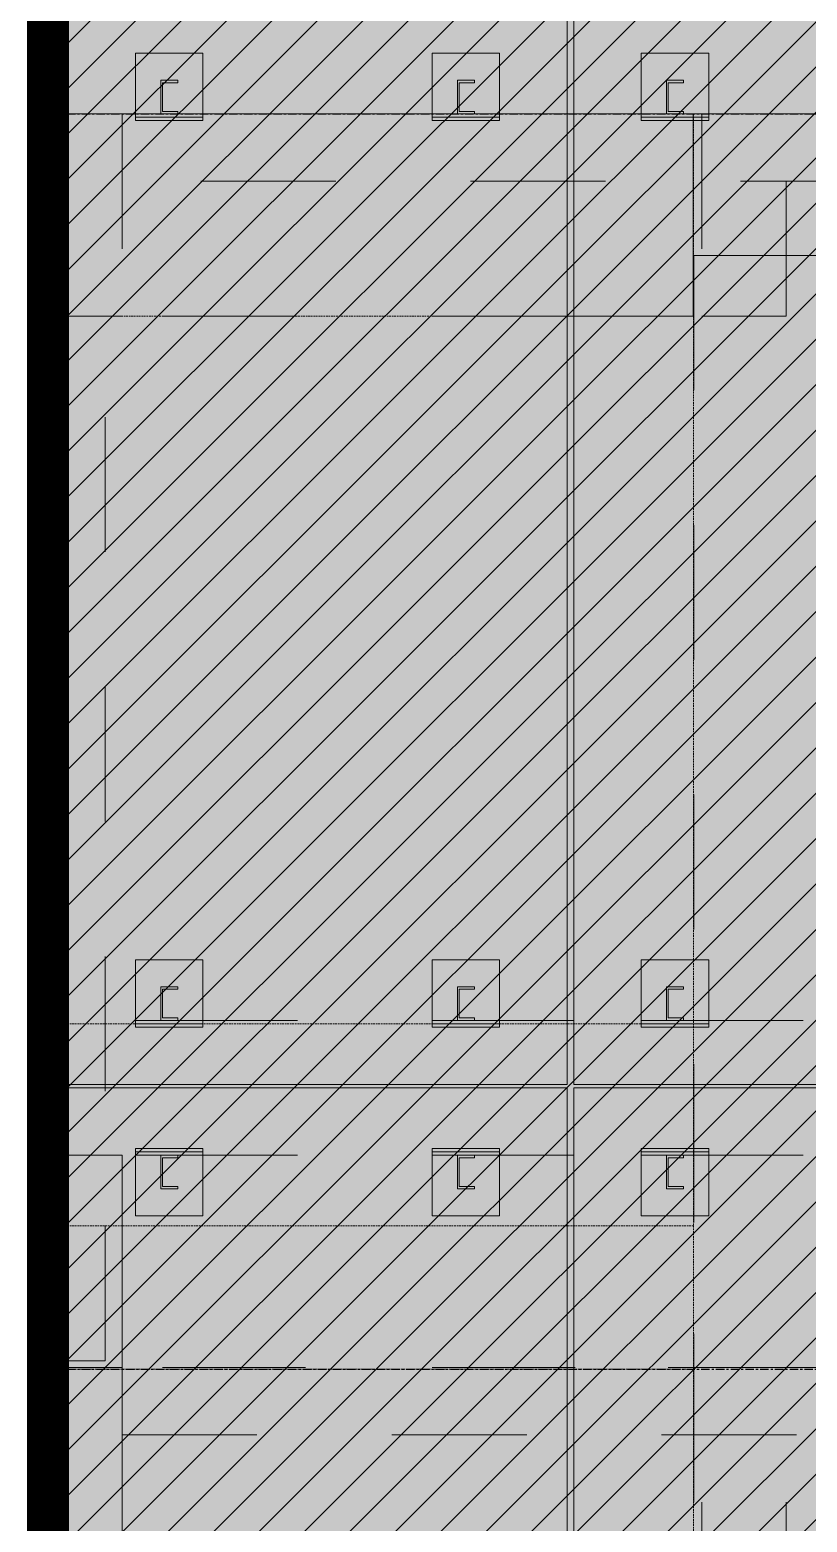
# Model space of a CAD drawing. Header units: millimetres. Extents: x 652937 to 1670132, y 1473552 to 2851037.
# Drawn here: x 761740 to 764045, y 1522311 to 1526740 of the extents above; entities that cross this region are included whole.
import ezdxf
from ezdxf.xclip import XClip

# ---------------------------------------------------------------- set-up
doc = ezdxf.new("R2010")
doc.units = ezdxf.units.MM
doc.header["$XCLIPFRAME"] = 0
for name, pattern in [('HIDDEN', [0.375, 0.25, -0.125]), ('TA_GL_005.00000', [13.75, 5, -1.25, 1.25, -1.25, 5]), ('XKITLINE00', [0]), ('XKITLINE02', [4, 2, -2])]:
    doc.linetypes.add(name, pattern=pattern)
doc.layers.get('Defpoints').update_dxf_attribs({"color": 255})
doc.layers.add('000 - 0_HIDE_OBJ_FRAMING_DEF_SUB', color=1, linetype='Continuous', plot=False)
for name, color, linetype in [('000 - 0_SYM_DWG_GRIDLINE_MAIN_COLOR_251', 251, 'Continuous'), ('000 - CONCRETE_COL_WIPEOUT_', 250, 'Continuous'), ('000 - CONCRETE_WALL_HATCH_', 251, 'Continuous'), ('000 - CONCRETE_WALL_MAIN_COLOR_2', 1, 'Continuous'), ('000 - H A T C H', 9, 'Continuous'), ('010 - ASPG_EXTR_WIPEOUT_', 250, 'Continuous'), ('010 - ASPG_FRAMING_MAIN_COLOR_1', 3, 'Continuous'), ('010 - ASPG_FRAMING_SUB_COLOR_2', 1, 'Continuous')]:
    doc.layers.add(name, color=color, linetype=linetype)
doc.layers.add('000_AREA_ASPG_AREA_HATCH_', color=7, linetype='Continuous', true_color=0xff8700, plot=False)
doc.layers.add('000_AREA_ASPG_AREA_MAIN_COLOR_1', color=7, linetype='Continuous', true_color=0xff8700, plot=False)
doc.layers.add('A-GENM', color=37, linetype='Continuous', lineweight=9)
doc.layers.add('Part', color=2, linetype='Continuous', lineweight=0)
doc.styles.add('TA', font='', dxfattribs={"height": 4.5})
doc.styles.get('TA').set_extended_font_data('Cordia New')

# ---------------------------------------------------------------- blocks, each defined once
blk = doc.blocks.new('GM_Louver Grill Vertical Z1 - Z Profile-20321545-ENT 3 ELE-2 Sheet')
at = {"layer": '000 - 0_HIDE_OBJ_FRAMING_DEF_SUB'}
blk.add_line((-201431, 105550), (-201431, 114870), dxfattribs=at)
blk = doc.blocks.new('E2')
at = {"layer": '000 - 0_HIDE_OBJ_FRAMING_DEF_SUB'}
blk.add_line((1651487.5, 114870), (1651487.5, 105550), dxfattribs=at)
blk.add_lwpolyline([(1650037.5, 114870), (1651537.5, 114870), (1651537.5, 105550), (1650037.5, 105550)], close=True, dxfattribs=at)
at = {"layer": 'A-GENM'}
blk.add_blockref('GM_Louver Grill Vertical Z1 - Z Profile-20321545-ENT 3 ELE-2 Sheet', (1852868.5, 0), dxfattribs=at)
blk = doc.blocks.new('12')
at = {"layer": 'Part', "color": 253, "linetype": 'XKITLINE00', "lineweight": 0}
for points in [[(663512.5716, 1524499.3916), (663512.5716, 1524502.7216), (663514.0516, 1524502.7216), (663514.0516, 1524499.3916)], [(663514.0716, 1524499.3916), (663514.0716, 1524502.7216), (663515.5516, 1524502.7216), (663515.5516, 1524499.3916)], [(663512.5716, 1524496.4016), (663512.5716, 1524499.3816), (663514.0516, 1524499.3816), (663514.0516, 1524496.4016)], [(663514.0716, 1524496.4016), (663514.0716, 1524499.3816), (663515.5516, 1524499.3816), (663515.5516, 1524496.4016)]]:
    blk.add_lwpolyline(points, close=True, dxfattribs=at)
blk = doc.blocks.new('PP18_ENT3_SE_ELE2-1')
at = {"layer": 'Part', "linetype": 'XKITLINE00', "lineweight": 0}
for p, q in [((-19960, 114420), (-13155, 114420)), ((-15305, 113820), (-13155, 113820)), ((-13155, 110695), (-15305, 110695))]:
    blk.add_line(p, q, dxfattribs=at)
at = {"layer": 'Part', "linetype": 'HIDDEN', "lineweight": 0, "ltscale": 20}
for p, q in [((-13155, 114420), (-8450, 114420)), ((-13155, 113820), (-11300, 113820)), ((-11300, 110695), (-13155, 110695))]:
    blk.add_line(p, q, dxfattribs=at)
at = {"layer": 'Part', "color": 1, "lineweight": 0, "ltscale": 20}
for p, q in [((-13155, 111720), (-15305, 111720)), ((-13155, 111120), (-15305, 111120))]:
    blk.add_line(p, q, dxfattribs=at)
at = {"layer": 'Part', "color": 1, "linetype": 'HIDDEN', "lineweight": 0, "ltscale": 20}
for p, q in [((-11300, 111720), (-13155, 111720)), ((-11300, 111120), (-13155, 111120))]:
    blk.add_line(p, q, dxfattribs=at)
at = {"layer": 'Part', "linetype": 'HIDDEN', "lineweight": 0, "ltscale": 20}
blk.add_lwpolyline([(-11300, 114420), (-11300, 103500)], dxfattribs=at)
at = {"color": 4, "xscale": 1000, "yscale": 1000, "zscale": 1000}
blk.add_blockref('12', (-663525726.6, -1524387851.6), dxfattribs=at)
blk.add_blockref('E2', (-1664704.6, 0))
blk = doc.blocks.new('*A25053578')
at = {"layer": 'Part', "linetype": 'XKITLINE02', "lineweight": 0}
for p, q in [((197.547339, 47.972868), (195.547337, 47.972868)), ((195.547337, 47.972868), (195.547337, 31.472868)), ((195.547339, 47.972868), (195.547339, 37.222868)), ((197.547337, 31.472868), (197.547337, 47.972868)), ((197.547339, 47.972868), (197.547339, 37.222868)), ((195.547339, 37.122868), (195.547339, 31.472868)), ((197.547339, 37.122868), (197.547339, 31.472868)), ((197.547339, 31.472868), (195.547337, 31.472868))]:
    blk.add_line(p, q, dxfattribs=at)
at = {"layer": 'Part', "linetype": 'XKITLINE00', "lineweight": 0}
for p, q in [((195.547339, 37.222868), (195.547339, 37.122868)), ((197.547339, 37.222868), (197.547339, 37.122868))]:
    blk.add_line(p, q, dxfattribs=at)
blk = doc.blocks.new('*A25183591')
at = {"layer": 'Part', "linetype": 'XKITLINE02', "lineweight": 0}
for p, q in [((186.26736, 68.822868), (186.26736, 52.172868)), ((193.66736, 52.172868), (193.66736, 68.822868)), ((186.267361, 52.172868), (186.26736, 52.172868)), ((186.267361, 52.122868), (186.26736, 52.122868)), ((186.26736, 52.122868), (186.26736, 37.222868)), ((193.66736, 37.222868), (193.66736, 52.122868))]:
    blk.add_line(p, q, dxfattribs=at)
at = {"layer": 'Part', "linetype": 'XKITLINE00', "lineweight": 0}
for p, q in [((186.267361, 68.822868), (186.267361, 52.172868)), ((193.667361, 68.822868), (193.667361, 52.172868)), ((186.267361, 52.172868), (186.26736, 52.172868)), ((186.26736, 52.122868), (186.267361, 52.122868)), ((193.667361, 52.172868), (186.267361, 52.172868)), ((186.267361, 52.122868), (193.667361, 52.122868)), ((186.267361, 52.122868), (186.267361, 37.222868)), ((193.667361, 52.122868), (193.667361, 37.222868))]:
    blk.add_line(p, q, dxfattribs=at)
blk = doc.blocks.new('*A25193592')
at = {"layer": 'Part', "linetype": 'XKITLINE02', "lineweight": 0}
for p, q in [((193.76736, 68.822868), (193.76736, 52.172868)), ((193.767361, 52.172868), (193.76736, 52.172868)), ((193.767361, 52.122868), (193.76736, 52.122868)), ((193.76736, 52.122868), (193.76736, 37.222868))]:
    blk.add_line(p, q, dxfattribs=at)
at = {"layer": 'Part', "linetype": 'XKITLINE00', "lineweight": 0}
for p, q in [((193.767361, 68.822868), (193.767361, 52.172868)), ((193.767361, 52.172868), (193.76736, 52.172868)), ((193.76736, 52.122868), (193.767361, 52.122868)), ((201.167361, 52.172868), (193.767361, 52.172868)), ((193.767361, 52.122868), (201.167361, 52.122868)), ((193.767361, 52.122868), (193.767361, 37.222868))]:
    blk.add_line(p, q, dxfattribs=at)
blk = doc.blocks.new('*A28003873')
at = {"layer": 'Part', "linetype": 'XKITLINE00', "lineweight": 0}
for p, q in [((186.267361, 47.972868), (152.242361, 47.972868)), ((193.767361, 47.972868), (193.667361, 47.972868))]:
    blk.add_line(p, q, dxfattribs=at)
at = {"layer": 'Part', "linetype": 'XKITLINE02', "lineweight": 0}
for p, q in [((193.667361, 47.972868), (186.267361, 47.972868)), ((201.167361, 47.972868), (193.767361, 47.972868))]:
    blk.add_line(p, q, dxfattribs=at)
blk = doc.blocks.new('*A28023875')
at = {"layer": 'Part', "linetype": 'XKITLINE00', "lineweight": 0}
for p, q in [((186.267361, 53.122868), (185.8184, 53.122868)), ((185.818401, 51.122868), (185.818401, 53.122868)), ((193.767361, 53.122868), (193.667361, 53.122868)), ((185.818401, 51.122868), (185.8184, 51.122868)), ((186.267361, 51.122868), (185.818401, 51.122868)), ((193.767361, 51.122868), (193.667361, 51.122868))]:
    blk.add_line(p, q, dxfattribs=at)
at = {"layer": 'Part', "linetype": 'XKITLINE02', "lineweight": 0}
for p, q in [((185.8184, 51.122868), (185.8184, 53.122868)), ((185.8184, 53.122868), (185.818401, 53.122868)), ((193.667361, 53.122868), (186.267361, 53.122868)), ((201.167361, 53.122868), (193.767361, 53.122868)), ((193.667361, 51.122868), (186.267361, 51.122868)), ((201.167361, 51.122868), (193.767361, 51.122868))]:
    blk.add_line(p, q, dxfattribs=at)
blk = doc.blocks.new('*A28133886')
at = {"layer": 'Part', "linetype": 'XKITLINE02', "lineweight": 0}
for p, q in [((209.78736, 66.572868), (152.23736, 66.572868)), ((152.23736, 65.572868), (209.78736, 65.572868))]:
    blk.add_line(p, q, dxfattribs=at)
blk = doc.blocks.new('*A28143887')
at = {"layer": 'Part', "linetype": 'XKITLINE00', "lineweight": 0}
for p, q in [((186.267361, 66.572868), (152.242361, 66.572868)), ((193.767361, 66.572868), (193.667361, 66.572868))]:
    blk.add_line(p, q, dxfattribs=at)
at = {"layer": 'Part', "linetype": 'XKITLINE02', "lineweight": 0}
for p, q in [((193.667361, 66.572868), (186.267361, 66.572868)), ((201.167361, 66.572868), (193.767361, 66.572868))]:
    blk.add_line(p, q, dxfattribs=at)
blk = doc.blocks.new('*A28153888')
at = {"layer": 'Part', "linetype": 'XKITLINE02', "lineweight": 0}
for p, q in [((187.06736, 66.572868), (185.817359, 66.572868)), ((185.817359, 66.572868), (185.817359, 63.572868)), ((187.067359, 66.572868), (187.067359, 63.572868)), ((185.817359, 63.572868), (187.06736, 63.572868))]:
    blk.add_line(p, q, dxfattribs=at)
blk = doc.blocks.new('*A28183891')
at = {"layer": 'Part', "linetype": 'XKITLINE02', "lineweight": 0}
for p, q in [((196.917361, 66.572868), (195.667359, 66.572868)), ((195.667359, 66.572868), (195.667359, 63.572868)), ((196.917359, 63.572868), (196.917359, 66.572868)), ((195.667359, 63.572868), (196.917361, 63.572868))]:
    blk.add_line(p, q, dxfattribs=at)
blk = doc.blocks.new('*A28233896')
at = {"layer": 'Part', "linetype": 'XKITLINE00', "lineweight": 0}
for p, q in [((186.267361, 66.572868), (152.242361, 66.572868)), ((193.767361, 66.572868), (193.667361, 66.572868)), ((186.267361, 63.572868), (152.242361, 63.572868)), ((193.767361, 63.572868), (193.667361, 63.572868))]:
    blk.add_line(p, q, dxfattribs=at)
at = {"layer": 'Part', "linetype": 'XKITLINE02', "lineweight": 0}
for p, q in [((195.537361, 66.572868), (186.267361, 66.572868)), ((193.667361, 66.572868), (186.267361, 66.572868)), ((195.537359, 63.572868), (195.537359, 66.572868)), ((195.537359, 66.572868), (195.537361, 66.572868)), ((195.537361, 66.572868), (195.537361, 63.572868)), ((193.667361, 63.572868), (186.267361, 63.572868)), ((195.537361, 63.572868), (193.767361, 63.572868)), ((195.537361, 63.572868), (195.537359, 63.572868))]:
    blk.add_line(p, q, dxfattribs=at)
blk = doc.blocks.new('*A28323905')
at = {"layer": 'Part', "linetype": 'XKITLINE02', "lineweight": 0}
for p, q in [((188.267392, 54.022868), (187.26739, 54.022868)), ((187.26739, 54.022868), (187.26739, 53.022868)), ((187.267392, 53.022868), (187.267392, 54.022868)), ((188.26739, 53.022868), (188.26739, 54.022868)), ((188.267392, 53.022868), (188.267392, 54.022868)), ((187.26739, 53.022868), (188.267392, 53.022868))]:
    blk.add_line(p, q, dxfattribs=at)
blk = doc.blocks.new('*A28333906')
at = {"layer": 'Part', "linetype": 'XKITLINE02', "lineweight": 0}
for p, q in [((187.892407, 53.622868), (187.642407, 53.622868)), ((187.642407, 53.122868), (187.642407, 53.622868)), ((187.642407, 53.122868), (187.642407, 53.622868)), ((187.892407, 53.585368), (187.667407, 53.585368)), ((187.667407, 53.585368), (187.667407, 53.160368)), ((187.667407, 53.160368), (187.667407, 53.585368)), ((187.892407, 53.585368), (187.892407, 53.622868)), ((187.892407, 53.585368), (187.892407, 53.622868)), ((187.667407, 53.160368), (187.892407, 53.160368)), ((187.892407, 53.122868), (187.892407, 53.160368)), ((187.892407, 53.122868), (187.892407, 53.160368)), ((187.892407, 53.122868), (187.642407, 53.122868))]:
    blk.add_line(p, q, dxfattribs=at)
blk = doc.blocks.new('*A28343907')
at = {"layer": 'Part', "linetype": 'XKITLINE02', "lineweight": 0}
for p, q in [((188.267407, 53.122868), (187.267406, 53.122868)), ((187.267406, 53.122868), (187.267406, 53.072868)), ((187.267406, 53.072868), (188.267407, 53.072868)), ((187.267407, 53.122868), (187.267407, 53.072868)), ((188.267406, 53.122868), (188.267407, 53.122868)), ((188.267406, 53.122868), (188.267406, 53.072868)), ((188.267406, 53.072868), (188.267407, 53.072868)), ((188.267407, 53.072868), (188.267407, 53.122868))]:
    blk.add_line(p, q, dxfattribs=at)
blk = doc.blocks.new('*A28353908')
at = {"layer": 'Part', "linetype": 'XKITLINE02', "lineweight": 0}
for p, q in [((192.667392, 54.022868), (191.66739, 54.022868)), ((191.66739, 54.022868), (191.66739, 53.022868)), ((191.667392, 53.022868), (191.667392, 54.022868)), ((192.66739, 53.022868), (192.66739, 54.022868)), ((192.667392, 53.022868), (192.667392, 54.022868)), ((191.66739, 53.022868), (192.667392, 53.022868))]:
    blk.add_line(p, q, dxfattribs=at)
blk = doc.blocks.new('*A28363909')
at = {"layer": 'Part', "linetype": 'XKITLINE02', "lineweight": 0}
for p, q in [((192.292407, 53.622868), (192.042407, 53.622868)), ((192.042407, 53.122868), (192.042407, 53.622868)), ((192.042407, 53.122868), (192.042407, 53.622868)), ((192.292407, 53.585368), (192.067407, 53.585368)), ((192.067407, 53.585368), (192.067407, 53.160368)), ((192.067407, 53.160368), (192.067407, 53.585368)), ((192.292407, 53.585368), (192.292407, 53.622868)), ((192.292407, 53.585368), (192.292407, 53.622868)), ((192.067407, 53.160368), (192.292407, 53.160368)), ((192.292407, 53.122868), (192.292407, 53.160368)), ((192.292407, 53.122868), (192.292407, 53.160368)), ((192.292407, 53.122868), (192.042407, 53.122868))]:
    blk.add_line(p, q, dxfattribs=at)
blk = doc.blocks.new('*A28373910')
at = {"layer": 'Part', "linetype": 'XKITLINE02', "lineweight": 0}
for p, q in [((192.667407, 53.122868), (191.667406, 53.122868)), ((191.667406, 53.122868), (191.667406, 53.072868)), ((191.667406, 53.072868), (192.667407, 53.072868)), ((191.667407, 53.122868), (191.667407, 53.072868)), ((192.667406, 53.122868), (192.667407, 53.122868)), ((192.667406, 53.122868), (192.667406, 53.072868)), ((192.667406, 53.072868), (192.667407, 53.072868)), ((192.667407, 53.072868), (192.667407, 53.122868))]:
    blk.add_line(p, q, dxfattribs=at)
blk = doc.blocks.new('*A28383911')
at = {"layer": 'Part', "linetype": 'XKITLINE02', "lineweight": 0}
for p, q in [((195.767392, 54.022868), (194.76739, 54.022868)), ((194.76739, 54.022868), (194.76739, 53.022868)), ((194.767392, 53.022868), (194.767392, 54.022868)), ((195.76739, 53.022868), (195.76739, 54.022868)), ((195.767392, 53.022868), (195.767392, 54.022868)), ((194.76739, 53.022868), (195.767392, 53.022868))]:
    blk.add_line(p, q, dxfattribs=at)
blk = doc.blocks.new('*A28393912')
at = {"layer": 'Part', "linetype": 'XKITLINE02', "lineweight": 0}
for p, q in [((195.392407, 53.622868), (195.142407, 53.622868)), ((195.142407, 53.122868), (195.142407, 53.622868)), ((195.142407, 53.122868), (195.142407, 53.622868)), ((195.392407, 53.585368), (195.167407, 53.585368)), ((195.167407, 53.585368), (195.167407, 53.160368)), ((195.167407, 53.160368), (195.167407, 53.585368)), ((195.392407, 53.585368), (195.392407, 53.622868)), ((195.392407, 53.585368), (195.392407, 53.622868)), ((195.167407, 53.160368), (195.392407, 53.160368)), ((195.392407, 53.122868), (195.392407, 53.160368)), ((195.392407, 53.122868), (195.392407, 53.160368)), ((195.392407, 53.122868), (195.142407, 53.122868))]:
    blk.add_line(p, q, dxfattribs=at)
blk = doc.blocks.new('*A28403913')
at = {"layer": 'Part', "linetype": 'XKITLINE02', "lineweight": 0}
for p, q in [((195.767407, 53.122868), (194.767406, 53.122868)), ((194.767406, 53.122868), (194.767406, 53.072868)), ((194.767406, 53.072868), (195.767407, 53.072868)), ((194.767407, 53.122868), (194.767407, 53.072868)), ((195.767406, 53.122868), (195.767407, 53.122868)), ((195.767406, 53.122868), (195.767406, 53.072868)), ((195.767406, 53.072868), (195.767407, 53.072868)), ((195.767407, 53.072868), (195.767407, 53.122868))]:
    blk.add_line(p, q, dxfattribs=at)
blk = doc.blocks.new('*A29894062')
at = {"layer": 'Part', "linetype": 'XKITLINE02', "lineweight": 0}
for p, q in [((209.787338, 47.972868), (187.068397, 47.972868)), ((187.0684, 46.972868), (187.0684, 47.972868)), ((209.787338, 46.972868), (209.787338, 47.972868)), ((187.068397, 46.972868), (209.787338, 46.972868))]:
    blk.add_line(p, q, dxfattribs=at)
blk = doc.blocks.new('*A29904063')
at = {"layer": 'Part', "linetype": 'XKITLINE02', "lineweight": 0}
for p, q in [((196.917337, 47.972868), (195.667335, 47.972868)), ((195.667337, 43.972868), (195.667337, 47.972868)), ((196.917337, 43.972868), (196.917337, 47.972868)), ((195.667335, 43.972868), (196.917337, 43.972868))]:
    blk.add_line(p, q, dxfattribs=at)
blk = doc.blocks.new('*A29914064')
at = {"layer": 'Part', "linetype": 'XKITLINE02', "lineweight": 0}
for p, q in [((187.068401, 51.122868), (185.818399, 51.122868)), ((185.818399, 51.122868), (185.818399, 47.972868)), ((187.068399, 51.122868), (187.068399, 47.972868)), ((187.068401, 47.972868), (187.068401, 51.122868)), ((185.818399, 47.972868), (187.068401, 47.972868))]:
    blk.add_line(p, q, dxfattribs=at)
at = {"layer": 'Part', "linetype": 'XKITLINE00', "lineweight": 0}
blk.add_line((185.818401, 47.972868), (185.818401, 51.122868), dxfattribs=at)
blk = doc.blocks.new('*A29954068')
at = {"layer": 'Part', "linetype": 'XKITLINE02', "lineweight": 0}
for p, q in [((188.267392, 51.222868), (187.26739, 51.222868)), ((187.26739, 51.222868), (187.26739, 50.222868)), ((187.267392, 50.222868), (187.267392, 51.222868)), ((188.26739, 50.222868), (188.26739, 51.222868)), ((188.267392, 50.222868), (188.267392, 51.222868)), ((187.26739, 50.222868), (188.267392, 50.222868))]:
    blk.add_line(p, q, dxfattribs=at)
blk = doc.blocks.new('*A29964069')
at = {"layer": 'Part', "linetype": 'XKITLINE02', "lineweight": 0}
for p, q in [((188.267407, 51.172868), (187.267406, 51.172868)), ((187.267406, 51.172868), (187.267406, 51.122868)), ((187.267407, 51.172868), (187.267407, 51.122868)), ((188.267406, 51.172868), (188.267407, 51.172868)), ((188.267406, 51.172868), (188.267406, 51.122868)), ((188.267407, 51.122868), (188.267407, 51.172868)), ((187.267406, 51.122868), (188.267407, 51.122868)), ((188.267406, 51.122868), (188.267407, 51.122868))]:
    blk.add_line(p, q, dxfattribs=at)
blk = doc.blocks.new('*A29974070')
at = {"layer": 'Part', "linetype": 'XKITLINE02', "lineweight": 0}
for p, q in [((187.892407, 51.122868), (187.642407, 51.122868)), ((187.642407, 50.622868), (187.642407, 51.122868)), ((187.642407, 50.622868), (187.642407, 51.122868)), ((187.892407, 51.085368), (187.667407, 51.085368)), ((187.667407, 51.085368), (187.667407, 50.660368)), ((187.667407, 50.660368), (187.667407, 51.085368)), ((187.892407, 51.085368), (187.892407, 51.122868)), ((187.892407, 51.085368), (187.892407, 51.122868)), ((187.892407, 50.622868), (187.642407, 50.622868)), ((187.667407, 50.660368), (187.892407, 50.660368)), ((187.892407, 50.622868), (187.892407, 50.660368)), ((187.892407, 50.622868), (187.892407, 50.660368))]:
    blk.add_line(p, q, dxfattribs=at)
blk = doc.blocks.new('*A29984071')
at = {"layer": 'Part', "linetype": 'XKITLINE02', "lineweight": 0}
for p, q in [((192.667392, 51.222868), (191.66739, 51.222868)), ((191.66739, 51.222868), (191.66739, 50.222868)), ((191.667392, 50.222868), (191.667392, 51.222868)), ((192.66739, 50.222868), (192.66739, 51.222868)), ((192.667392, 50.222868), (192.667392, 51.222868)), ((191.66739, 50.222868), (192.667392, 50.222868))]:
    blk.add_line(p, q, dxfattribs=at)
blk = doc.blocks.new('*A29994072')
at = {"layer": 'Part', "linetype": 'XKITLINE02', "lineweight": 0}
for p, q in [((192.667407, 51.172868), (191.667406, 51.172868)), ((191.667406, 51.172868), (191.667406, 51.122868)), ((191.667407, 51.172868), (191.667407, 51.122868)), ((192.667406, 51.172868), (192.667407, 51.172868)), ((192.667406, 51.172868), (192.667406, 51.122868)), ((192.667407, 51.122868), (192.667407, 51.172868)), ((191.667406, 51.122868), (192.667407, 51.122868)), ((192.667406, 51.122868), (192.667407, 51.122868))]:
    blk.add_line(p, q, dxfattribs=at)
blk = doc.blocks.new('*A30004073')
at = {"layer": 'Part', "linetype": 'XKITLINE02', "lineweight": 0}
for p, q in [((192.292407, 51.122868), (192.042407, 51.122868)), ((192.042407, 50.622868), (192.042407, 51.122868)), ((192.042407, 50.622868), (192.042407, 51.122868)), ((192.292407, 51.085368), (192.067407, 51.085368)), ((192.067407, 51.085368), (192.067407, 50.660368)), ((192.067407, 50.660368), (192.067407, 51.085368)), ((192.292407, 51.085368), (192.292407, 51.122868)), ((192.292407, 51.085368), (192.292407, 51.122868)), ((192.292407, 50.622868), (192.042407, 50.622868)), ((192.067407, 50.660368), (192.292407, 50.660368)), ((192.292407, 50.622868), (192.292407, 50.660368)), ((192.292407, 50.622868), (192.292407, 50.660368))]:
    blk.add_line(p, q, dxfattribs=at)
blk = doc.blocks.new('*A30014074')
at = {"layer": 'Part', "linetype": 'XKITLINE02', "lineweight": 0}
for p, q in [((195.767392, 51.222868), (194.76739, 51.222868)), ((194.76739, 51.222868), (194.76739, 50.222868)), ((194.767392, 50.222868), (194.767392, 51.222868)), ((195.76739, 50.222868), (195.76739, 51.222868)), ((195.767392, 50.222868), (195.767392, 51.222868)), ((194.76739, 50.222868), (195.767392, 50.222868))]:
    blk.add_line(p, q, dxfattribs=at)
blk = doc.blocks.new('*A30024075')
at = {"layer": 'Part', "linetype": 'XKITLINE02', "lineweight": 0}
for p, q in [((195.767407, 51.172868), (194.767406, 51.172868)), ((194.767406, 51.172868), (194.767406, 51.122868)), ((194.767407, 51.172868), (194.767407, 51.122868)), ((195.767406, 51.172868), (195.767407, 51.172868)), ((195.767406, 51.172868), (195.767406, 51.122868)), ((195.767407, 51.122868), (195.767407, 51.172868)), ((194.767406, 51.122868), (195.767407, 51.122868)), ((195.767406, 51.122868), (195.767407, 51.122868))]:
    blk.add_line(p, q, dxfattribs=at)
blk = doc.blocks.new('*A30034076')
at = {"layer": 'Part', "linetype": 'XKITLINE02', "lineweight": 0}
for p, q in [((195.392407, 51.122868), (195.142407, 51.122868)), ((195.142407, 50.622868), (195.142407, 51.122868)), ((195.142407, 50.622868), (195.142407, 51.122868)), ((195.392407, 51.085368), (195.167407, 51.085368)), ((195.167407, 51.085368), (195.167407, 50.660368)), ((195.167407, 50.660368), (195.167407, 51.085368)), ((195.392407, 51.085368), (195.392407, 51.122868)), ((195.392407, 51.085368), (195.392407, 51.122868)), ((195.392407, 50.622868), (195.142407, 50.622868)), ((195.167407, 50.660368), (195.392407, 50.660368)), ((195.392407, 50.622868), (195.392407, 50.660368)), ((195.392407, 50.622868), (195.392407, 50.660368))]:
    blk.add_line(p, q, dxfattribs=at)
blk = doc.blocks.new('*A30164089')
at = {"layer": 'Part', "linetype": 'XKITLINE00', "lineweight": 0}
blk.add_line((185.818498, 63.572868), (185.818498, 53.122868), dxfattribs=at)
at = {"layer": 'Part', "linetype": 'XKITLINE02', "lineweight": 0}
for p, q in [((186.818505, 63.572868), (185.818498, 63.572868)), ((186.818498, 48.072868), (186.818498, 63.572868)), ((185.818498, 53.122868), (185.818498, 48.072868)), ((185.818498, 48.072868), (186.818505, 48.072868))]:
    blk.add_line(p, q, dxfattribs=at)
blk = doc.blocks.new('*A30254098')
at = {"layer": 'Part', "linetype": 'XKITLINE02', "lineweight": 0}
for p, q in [((197.547361, 64.472868), (195.547359, 64.472868)), ((195.547359, 64.472868), (195.547359, 47.972868)), ((195.547361, 64.472868), (195.547361, 52.172868)), ((197.547359, 47.972868), (197.547359, 64.472868)), ((197.547361, 64.472868), (197.547361, 52.172868)), ((195.547361, 52.122868), (195.547361, 47.972868)), ((197.547361, 52.122868), (197.547361, 47.972868)), ((197.547361, 47.972868), (195.547359, 47.972868))]:
    blk.add_line(p, q, dxfattribs=at)
at = {"layer": 'Part', "linetype": 'XKITLINE00', "lineweight": 0}
for p, q in [((195.547361, 52.172868), (195.547361, 52.122868)), ((197.547361, 52.172868), (197.547361, 52.122868))]:
    blk.add_line(p, q, dxfattribs=at)
blk = doc.blocks.new('*A30424115')
at = {"layer": 'Part', "linetype": 'XKITLINE02', "lineweight": 0}
for p, q in [((185.818397, 47.972868), (185.818399, 47.972868)), ((187.068399, 47.972868), (185.818399, 47.972868)), ((185.818399, 47.972868), (185.818399, 44.972868)), ((187.068397, 47.972868), (187.068399, 47.972868)), ((187.068399, 44.972868), (187.068399, 47.972868)), ((185.818397, 44.972868), (185.818399, 44.972868)), ((185.818399, 44.972868), (187.068399, 44.972868)), ((187.068397, 44.972868), (187.068399, 44.972868))]:
    blk.add_line(p, q, dxfattribs=at)
blk = doc.blocks.new('*A31084180')
at = {"layer": 'Part', "linetype": 'XKITLINE02', "lineweight": 0}
for p, q in [((188.267407, 66.572868), (187.267406, 66.572868)), ((187.267406, 66.572868), (187.267406, 66.522868)), ((187.267406, 66.522868), (188.267407, 66.522868)), ((187.267407, 66.572868), (187.267407, 66.522868)), ((188.267406, 66.572868), (188.267407, 66.572868)), ((188.267406, 66.572868), (188.267406, 66.522868)), ((188.267406, 66.522868), (188.267407, 66.522868)), ((188.267407, 66.522868), (188.267407, 66.572868))]:
    blk.add_line(p, q, dxfattribs=at)
blk = doc.blocks.new('*A31094181')
at = {"layer": 'Part', "linetype": 'XKITLINE02', "lineweight": 0}
for p, q in [((192.667407, 66.572868), (191.667406, 66.572868)), ((191.667406, 66.572868), (191.667406, 66.522868)), ((191.667406, 66.522868), (192.667407, 66.522868)), ((191.667407, 66.572868), (191.667407, 66.522868)), ((192.667406, 66.572868), (192.667407, 66.572868)), ((192.667406, 66.572868), (192.667406, 66.522868)), ((192.667406, 66.522868), (192.667407, 66.522868)), ((192.667407, 66.522868), (192.667407, 66.572868))]:
    blk.add_line(p, q, dxfattribs=at)
blk = doc.blocks.new('*A31104182')
at = {"layer": 'Part', "linetype": 'XKITLINE02', "lineweight": 0}
for p, q in [((195.767407, 66.572868), (194.767406, 66.572868)), ((194.767406, 66.572868), (194.767406, 66.522868)), ((194.767406, 66.522868), (195.767407, 66.522868)), ((194.767407, 66.572868), (194.767407, 66.522868)), ((195.767406, 66.572868), (195.767407, 66.572868)), ((195.767406, 66.572868), (195.767406, 66.522868)), ((195.767406, 66.522868), (195.767407, 66.522868)), ((195.767407, 66.522868), (195.767407, 66.572868))]:
    blk.add_line(p, q, dxfattribs=at)
blk = doc.blocks.new('*A31154187')
at = {"layer": 'Part', "linetype": 'XKITLINE02', "lineweight": 0}
for p, q in [((195.767392, 67.472868), (194.76739, 67.472868)), ((194.76739, 67.472868), (194.76739, 66.472868)), ((194.767392, 66.472868), (194.767392, 67.472868)), ((195.76739, 66.472868), (195.76739, 67.472868)), ((195.767392, 66.472868), (195.767392, 67.472868)), ((194.76739, 66.472868), (195.767392, 66.472868))]:
    blk.add_line(p, q, dxfattribs=at)
blk = doc.blocks.new('*A31174189')
at = {"layer": 'Part', "linetype": 'XKITLINE02', "lineweight": 0}
for p, q in [((195.392407, 67.072868), (195.142406, 67.072868)), ((195.142406, 66.572868), (195.142406, 67.072868)), ((195.142407, 66.572868), (195.142407, 67.072868)), ((195.392407, 67.035368), (195.167406, 67.035368)), ((195.167406, 67.035368), (195.167406, 66.610368)), ((195.167407, 66.610368), (195.167407, 67.035368)), ((195.392406, 67.035368), (195.392406, 67.072868)), ((195.392407, 67.035368), (195.392407, 67.072868)), ((195.392407, 66.572868), (195.142406, 66.572868)), ((195.167406, 66.610368), (195.392407, 66.610368)), ((195.392406, 66.572868), (195.392406, 66.610368)), ((195.392407, 66.572868), (195.392407, 66.610368))]:
    blk.add_line(p, q, dxfattribs=at)
blk = doc.blocks.new('*A31194191')
at = {"layer": 'Part', "linetype": 'XKITLINE02', "lineweight": 0}
for p, q in [((188.267392, 67.472868), (187.26739, 67.472868)), ((187.26739, 67.472868), (187.26739, 66.472868)), ((187.267392, 66.472868), (187.267392, 67.472868)), ((188.26739, 66.472868), (188.26739, 67.472868)), ((188.267392, 66.472868), (188.267392, 67.472868)), ((187.26739, 66.472868), (188.267392, 66.472868))]:
    blk.add_line(p, q, dxfattribs=at)
blk = doc.blocks.new('*A31204192')
at = {"layer": 'Part', "linetype": 'XKITLINE02', "lineweight": 0}
for p, q in [((192.667392, 67.472868), (191.66739, 67.472868)), ((191.66739, 67.472868), (191.66739, 66.472868)), ((191.667392, 66.472868), (191.667392, 67.472868)), ((192.66739, 66.472868), (192.66739, 67.472868)), ((192.667392, 66.472868), (192.667392, 67.472868)), ((191.66739, 66.472868), (192.667392, 66.472868))]:
    blk.add_line(p, q, dxfattribs=at)
blk = doc.blocks.new('*A31214193')
at = {"layer": 'Part', "linetype": 'XKITLINE02', "lineweight": 0}
for p, q in [((187.892407, 67.072868), (187.642406, 67.072868)), ((187.642406, 66.572868), (187.642406, 67.072868)), ((187.642407, 66.572868), (187.642407, 67.072868)), ((187.892407, 67.035368), (187.667406, 67.035368)), ((187.667406, 67.035368), (187.667406, 66.610368)), ((187.667407, 66.610368), (187.667407, 67.035368)), ((187.892406, 67.035368), (187.892406, 67.072868)), ((187.892407, 67.035368), (187.892407, 67.072868)), ((187.892407, 66.572868), (187.642406, 66.572868)), ((187.667406, 66.610368), (187.892407, 66.610368)), ((187.892406, 66.572868), (187.892406, 66.610368)), ((187.892407, 66.572868), (187.892407, 66.610368))]:
    blk.add_line(p, q, dxfattribs=at)
blk = doc.blocks.new('*A31224194')
at = {"layer": 'Part', "linetype": 'XKITLINE02', "lineweight": 0}
for p, q in [((192.292407, 67.072868), (192.042406, 67.072868)), ((192.042406, 66.572868), (192.042406, 67.072868)), ((192.042407, 66.572868), (192.042407, 67.072868)), ((192.292407, 67.035368), (192.067406, 67.035368)), ((192.067406, 67.035368), (192.067406, 66.610368)), ((192.067407, 66.610368), (192.067407, 67.035368)), ((192.292406, 67.035368), (192.292406, 67.072868)), ((192.292407, 67.035368), (192.292407, 67.072868)), ((192.292407, 66.572868), (192.042406, 66.572868)), ((192.067406, 66.610368), (192.292407, 66.610368)), ((192.292406, 66.572868), (192.292406, 66.610368)), ((192.292407, 66.572868), (192.292407, 66.610368))]:
    blk.add_line(p, q, dxfattribs=at)
blk = doc.blocks.new('PP18_ENT3_SE_ELE2-2')
at = {"lineweight": 0, "xscale": 200, "yscale": 200, "zscale": 200}
for name in ['*A28143887', '*A25183591', '*A25193592', '*A31194191', '*A31204192', '*A31154187', '*A31214193', '*A31224194', '*A31174189', '*A28133886', '*A28233896', '*A28153888', '*A31084180', '*A31094181', '*A31104182', '*A28183891', '*A30254098', '*A30164089', '*A28323905', '*A28353908', '*A28383911', '*A28333906', '*A28363909', '*A28393912', '*A28023875', '*A28343907', '*A28373910', '*A28403913', '*A29914064', '*A29954068', '*A29964069', '*A29974070', '*A29984071', '*A29994072', '*A30004073', '*A30014074', '*A30024075', '*A30034076', '*A28003873', '*A30424115', '*A29894062', '*A25053578', '*A29904063']:
    blk.add_blockref(name, (-50408.4678, 101105.4264), dxfattribs=at)
blk = doc.blocks.new('*U6164')
at = {"layer": '000 - 0_SYM_DWG_GRIDLINE_MAIN_COLOR_251', "linetype": 'ByBlock', "ltscale": 5}
blk.add_line((200, 0), (-30071, 0), dxfattribs=at)
at = {"style": 'TA', "flags": 1}
blk.add_attdef('LOCATION', (6, -6), '', height=4.5, rotation=270, dxfattribs=at)
blk = doc.blocks.new('W-1-PP18-ST_ENT3_REV02_20260413-044638_PP18_ENT3_ELE2-DIM')
at = {"layer": '000 - 0_SYM_DWG_GRIDLINE_MAIN_COLOR_251', "color": 6, "linetype": 'TA_GL_005.00000', "rotation": 180}
for p in [(-21271, 114420), (-21271, 110695)]:
    blk.add_blockref('*U6164', p, dxfattribs=at)
blk = doc.blocks.new('*U6174')
at = {"layer": '000 - H A T C H'}
h = blk.add_hatch(dxfattribs=at)
h.set_pattern_fill('AR-CONC', color=8, scale=0.05)
h.paths.add_polyline_path([(7281, 0), (0, 0), (0, -2980), (15523, -2980), (15523, 9340), (7281, 9340)])
at = {"layer": '000 - CONCRETE_COL_WIPEOUT_', "color": 0}
blk.add_lwpolyline([(7281, 0), (7281, 9340), (15523, 9340), (15523, -2980), (0, -2980), (0, 0), (7281, 0), (7281, 0), (7281, 0), (7281, 0), (7281, 0), (7281, 0)], close=True, dxfattribs=at)
blk = doc.blocks.new('A$Cfa402d38')
at = {"layer": 'Defpoints'}
blk.add_lwpolyline([(314, -1870), (314, -4850), (15837, -4850), (15837, 7470), (7595, 7470), (7595, -1870)], close=True, dxfattribs=at)
at = {"layer": '000 - CONCRETE_WALL_MAIN_COLOR_2'}
blk.add_blockref('*U6174', (314, -1870), dxfattribs=at)
at = {"layer": '000 - CONCRETE_WALL_HATCH_'}
h = blk.add_hatch(dxfattribs=at)
h.set_pattern_fill('ANSI31', color=1, scale=30)
h.paths.add_polyline_path([(314, -1870), (314, -4850), (15837, -4850), (15837, 7470), (7595, 7470), (7595, -1870)])
blk = doc.blocks.new('*U6683')
blk.add_wipeout([(50, 0), (1402, 0), (1402, 9330), (50, 9330)]).dxf.layer = '010 - ASPG_EXTR_WIPEOUT_'
at = {"layer": '010 - ASPG_FRAMING_SUB_COLOR_2'}
blk.add_lwpolyline([(50, 0), (1402, 0), (1402, 9330), (50, 9330)], close=True, dxfattribs=at)
blk.add_wipeout([(1402, 0), (1502, 0), (1502, 9330), (1402, 9330)]).dxf.layer = '010 - ASPG_EXTR_WIPEOUT_'
at = {"layer": '010 - ASPG_FRAMING_MAIN_COLOR_1'}
for points in [[(1402, 0), (1412, 0), (1412, 9330), (1402, 9330)], [(1492, 0), (1502, 0), (1502, 9330), (1492, 9330)]]:
    blk.add_lwpolyline(points, close=True, dxfattribs=at)
at = {"layer": '010 - ASPG_FRAMING_SUB_COLOR_2'}
blk.add_lwpolyline([(1402, 0), (1502, 0), (1502, 9330), (1402, 9330)], close=True, dxfattribs=at)
blk = doc.blocks.new('*U8820')
at = {"layer": '000_AREA_ASPG_AREA_HATCH_', "transparency": 33554539}
h = blk.add_hatch(dxfattribs=at)
h.set_pattern_fill('ANSI31', color=256)
h.set_pattern_definition([(45, (-24.4354, 9304.1105), (-2.245064, 2.245064), [])])
h.paths.add_polyline_path([(-60, 0), (60, 0), (60, 9330), (-60, 9330)])
at = {"layer": '000_AREA_ASPG_AREA_MAIN_COLOR_1'}
blk.add_lwpolyline([(-60, 0), (60, 0), (60, 9330), (-60, 9330)], close=True, dxfattribs=at)

msp = doc.modelspace()

# ---------------------------------------------------------------- block references
at = {"color": 6}
msp.add_blockref('A$Cfa402d38', (754258.1769, 1519470.4203), dxfattribs=at)

# ---------------------------------------------------------------- next in the draw order: block references
ref = msp.add_blockref('PP18_ENT3_SE_ELE2-2', (775008.1769, 1412070.4203), dxfattribs=at)
XClip(ref).set_block_clipping_path([(-26088.7758649617, 100920), (12661.2241350383, 117178.2602934372)])

# ---------------------------------------------------------------- next in the draw order: block references
ref = msp.add_blockref('PP18_ENT3_SE_ELE2-1', (775008.1769, 1412070.4203), dxfattribs=at)
XClip(ref).set_block_clipping_path([(-21816.709593582, 100920), (8800.0000001194, 118767.7153737911)])

# ---------------------------------------------------------------- next in the draw order: block references
msp.add_blockref('W-1-PP18-ST_ENT3_REV02_20260413-044638_PP18_ENT3_ELE2-DIM', (775008.1769, 1412070.4203), dxfattribs=at)

# ---------------------------------------------------------------- next in the draw order: block references
msp.add_blockref('*U6683', (760341.1769, 1517610.4203))

# ---------------------------------------------------------------- next in the draw order: block references
msp.add_blockref('*U8820', (761793.1769, 1517610.4203))

doc.saveas('drawing.dxf')
